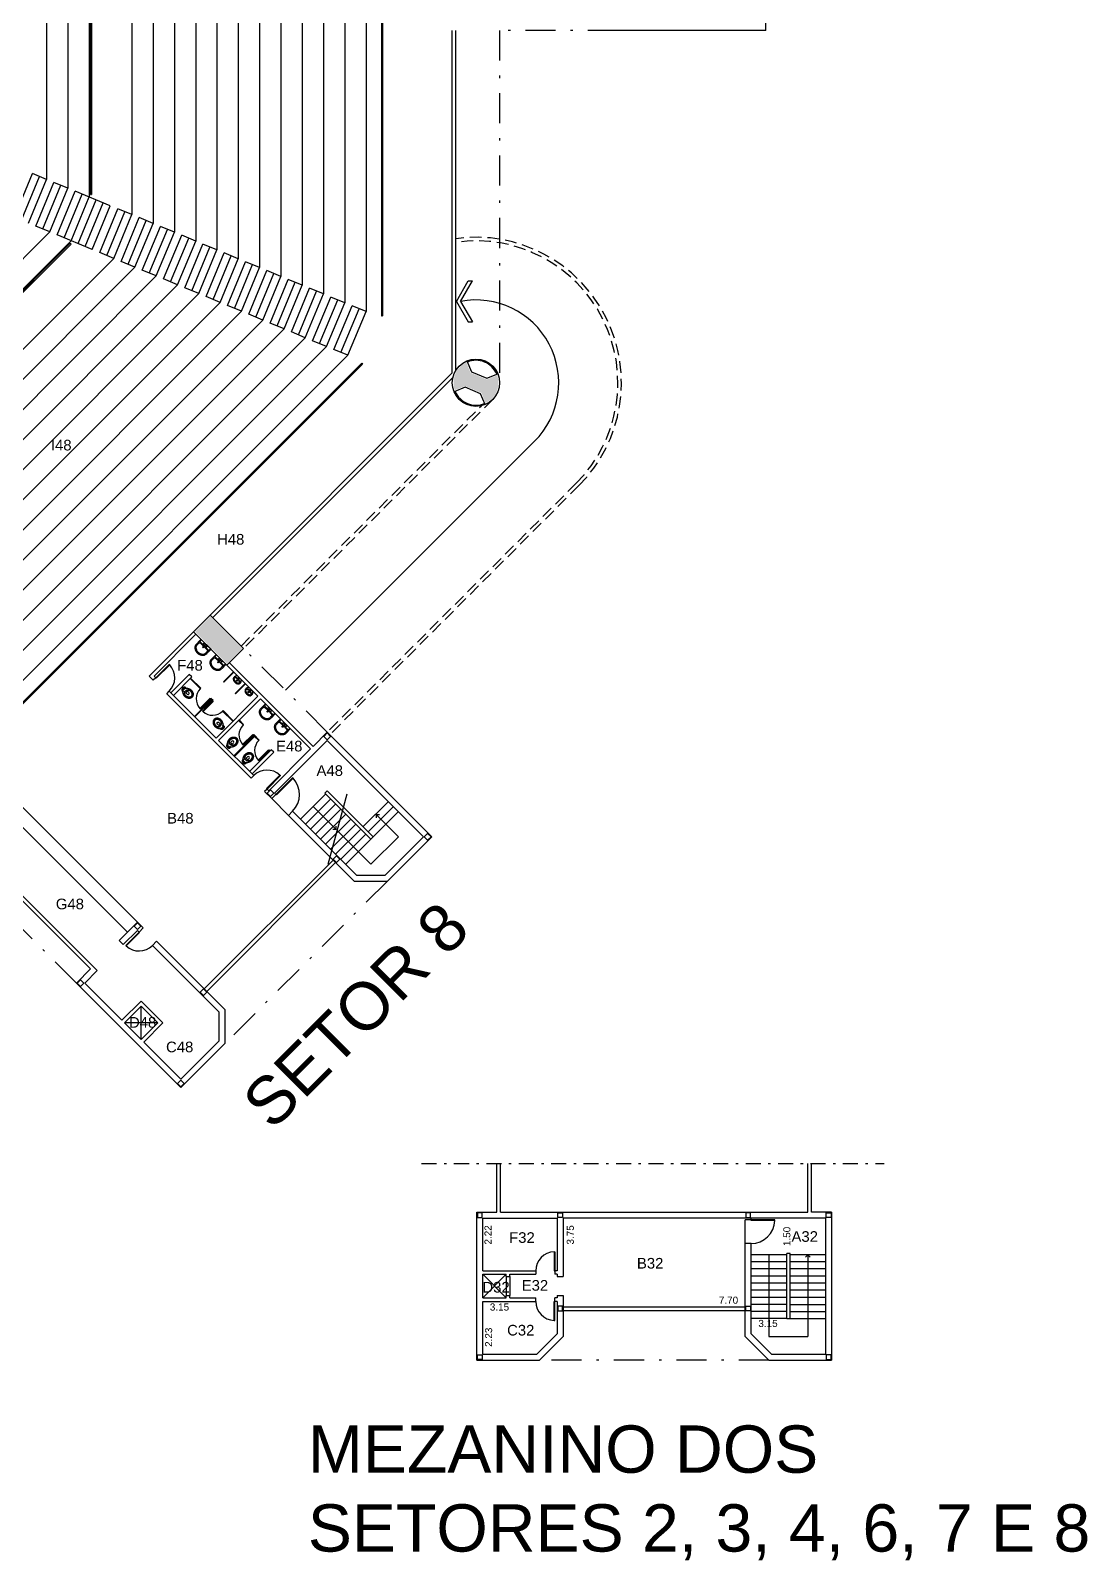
# Model space of a CAD drawing. Extents: x 1306 to 1544, y -75 to 211.
# Drawn here: x 1467.2 to 1511.8, y 62.4 to 127.1 of the extents above; entities that cross this region are included whole.
import ezdxf

# ---------------------------------------------------------------- set-up
doc = ezdxf.new("R2010")
doc.units = 0
doc.header["$LTSCALE"] = 2
doc.header["$PDMODE"] = 3
doc.linetypes.add('DASHDOT2', pattern=[12.7, 6.35, -3.175, 0, -3.175])
doc.linetypes.add('HIDDEN', pattern=[0.375, 0.25, -0.125])
doc.layers.get('0').update_dxf_attribs({"linetype": 'CONTINUOUS'})
doc.layers.get('DEFPOINTS').update_dxf_attribs({"linetype": 'CONTINUOUS'})
for name, color, linetype in [('01', 1, 'CONTINUOUS'), ('06', 6, 'CONTINUOUS'), ('ARQUIBANCADA-ARY', 2, 'CONTINUOUS'), ('DIVISÓRIAS-ARY', 2, 'CONTINUOUS'), ('ESQUADRIA-ARY', 2, 'CONTINUOUS'), ('HACHURAS-ARY', 9, 'CONTINUOUS'), ('INDICAÇÕES-ARY', 2, 'CONTINUOUS'), ('L_DECA', 7, 'CONTINUOUS'), ('PAREDE-ALTA-ARY', 1, 'CONTINUOUS'), ('PAREDE-BAIXA-ARY', 2, 'CONTINUOUS'), ('PEÇAS-SANIT-ARY', 7, 'CONTINUOUS'), ('PILAR-RED-ARY', 5, 'CONTINUOUS'), ('PILARES-PRINC-ARY', 5, 'CONTINUOUS'), ('PILARES-SECUND-ARY', 5, 'CONTINUOUS'), ('PROJ-COBERTURA-ARY', 7, 'DASHDOT2'), ('PROJEÇÕES-VT-ARY', 7, 'HIDDEN'), ('RAMPA-INT-ARY', 7, 'CONTINUOUS'), ('RAMPA-PROJ-ARY', 7, 'HIDDEN'), ('TEXTO-PB-COR-ARY', 12, 'CONTINUOUS'), ('TEXTO-PB-COTAS-ARY', 12, 'CONTINUOUS'), ('TEXTOG-EP-ARY', 11, 'CONTINUOUS')]:
    doc.layers.add(name, color=color, linetype=linetype)
doc.styles.add('ARIAL', font='arial.ttf', dxfattribs={"height": 0.5})
doc.styles.add('SEM_ESCALA', font='arial.ttf')
doc.dimstyles.new('DIMTIC100-ARY', dxfattribs={"dimtxt": 0.3, "dimasz": 0.12, "dimexe": 0.1, "dimexo": 0.15, "dimgap": 0.1, "dimtad": 1, "dimjust": 1, "dimtoh": 1, "dimrnd": 0.01, "dimzin": 0, "dimdsep": 46, "dimtxsty": 'SEM_ESCALA', "dimblk1": 'NONE', "dimblk2": 'NONE', "dimsah": 1, "dimcen": -0.1, "dimdle": 0.06, "dimse1": 1, "dimse2": 1, "dimsd1": 1, "dimsd2": 1, "dimclrd": 1, "dimclre": 1, "dimclrt": 2, "dimadec": 0, "dimazin": 0, "dimtfac": 1, "dimtix": 1, "dimtmove": 2, "dimatfit": 3, "dimldrblk": 'NONE', "dimfxl": 1, "dimtolj": 1, "dimtzin": 0, "dimarcsym": 0})

# ---------------------------------------------------------------- blocks, each defined once
blk = doc.blocks.new('RAV10')
at = {"layer": 'L_DECA'}
blk.add_lwpolyline([(4.6, -12.9), (8.2, -12.9), (8.2, -12.9), (8.7, -13), (9.2, -13.2), (9.6, -13.5), (9.9, -14), (10.1, -14.3), (10.1, -14.3), (10.1, -14.3), (10.1, -14.3), (10.1, -14.3), (10.1, -14.3), (12.2, -18), (12.2, -18), (12.5, -18.6), (12.8, -19.1), (13.1, -19.6), (13.3, -20.1), (13.3, -20.1), (13.6, -20.6), (13.9, -21.1), (14.2, -21.5), (14.5, -22.1), (14.7, -22.6), (15, -23.1), (15.3, -23.6), (15.5, -24.1), (15.5, -24.1), (15.9, -24.8), (16.3, -25.6), (16.6, -26.3), (16.9, -27), (17.2, -27.8), (17.5, -28.6), (17.8, -29.4), (18, -30.2), (18, -30.2), (18.3, -31.4), (18.6, -32.6), (18.8, -33.9), (19, -35.2), (19.1, -36.4), (19.1, -37.7), (19.1, -39), (19, -40.3), (19, -40.3), (18.8, -41.6), (18.6, -42.9), (18.2, -44.2), (17.9, -45.5), (17.4, -46.8), (16.9, -48), (16.4, -49.3), (15.8, -50.4), (15.8, -50.4), (15.2, -51.4), (14.6, -52.3), (13.9, -53.1), (13.3, -53.9), (12.5, -54.8), (11.7, -55.5), (10.9, -56.3), (10.1, -57), (10.1, -57), (9, -57.8), (7.9, -58.5), (6.6, -59.1), (5.4, -59.6), (4.1, -60), (2.8, -60.3), (1.4, -60.4), (0, -60.5), (0, -60.5), (-1.4, -60.4), (-2.7, -60.3), (-4, -60), (-5.3, -59.6), (-6.6, -59.1), (-7.8, -58.5), (-9, -57.8), (-10.1, -57), (-10.1, -57), (-10.9, -56.3), (-11.7, -55.5), (-12.5, -54.8), (-13.2, -53.9), (-13.9, -53.1), (-14.5, -52.3), (-15.1, -51.4), (-15.7, -50.4), (-15.7, -50.4), (-16.3, -49.3), (-16.9, -48), (-17.4, -46.8), (-17.8, -45.5), (-18.2, -44.2), (-18.5, -42.9), (-18.7, -41.6), (-19, -40.3), (-19, -40.3), (-19, -39), (-19, -37.7), (-19, -36.4), (-18.9, -35.2), (-18.7, -33.9), (-18.5, -32.6), (-18.2, -31.4), (-17.9, -30.2), (-17.9, -30.2), (-17.7, -29.4), (-17.4, -28.6), (-17.1, -27.8), (-16.9, -27), (-16.6, -26.3), (-16.2, -25.6), (-15.8, -24.8), (-15.5, -24.1), (-15.5, -24.1), (-15.2, -23.6), (-15, -23.1), (-14.7, -22.6), (-14.4, -22.1), (-14.2, -21.5), (-13.9, -21.1), (-13.6, -20.6), (-13.3, -20.1), (-13.3, -20.1), (-13.1, -19.6), (-12.8, -19.1), (-12.4, -18.6), (-12.1, -18), (-10.1, -14.3), (-10.1, -14.3), (-10.1, -14.3), (-10.1, -14.3), (-10.1, -14.3), (-10.1, -14.3), (-9.8, -14), (-9.8, -14), (-9.6, -13.5), (-9.1, -13.2), (-8.6, -13), (-8.1, -12.9), (-4.5, -12.9)], dxfattribs=at)
at = {"layer": 'L_DECA', "color": 1}
for points in [[(12.2, -18), (13.3, -20.1), (13.3, -20.1), (13.6, -20.6), (13.8, -21.1), (14.1, -21.5), (14.3, -22.1), (14.5, -22.6), (14.7, -23.1), (15, -23.6), (15.2, -24.1), (15.2, -24.1), (15.5, -24.8), (15.9, -25.6), (16.2, -26.3), (16.6, -27.1), (16.9, -27.8), (17.1, -28.5), (17.4, -29.4), (17.6, -30.2), (17.6, -30.2), (17.9, -31.4), (18.1, -32.6), (18.3, -33.9), (18.5, -35.2), (18.5, -36.4), (18.5, -37.7), (18.5, -39), (18.4, -40.3), (18.4, -40.3), (18.2, -41.6), (17.9, -42.9), (17.6, -44.2), (17.2, -45.5), (16.7, -46.8), (16.2, -48), (15.6, -49.3), (15, -50.4), (15, -50.4), (14.4, -51.2), (13.9, -52), (13.3, -52.8), (12.8, -53.5), (12.2, -54.2), (11.5, -54.9), (10.9, -55.5), (10.1, -56.2), (10.1, -56.2), (9, -57.1), (7.9, -57.8), (6.6, -58.4), (5.4, -58.9), (4.1, -59.3), (2.8, -59.6), (1.4, -59.8), (0, -59.8), (0, -59.8), (-1.4, -59.8), (-2.7, -59.6), (-4.1, -59.3), (-5.3, -58.9), (-6.6, -58.4), (-7.8, -57.8), (-9, -57.1), (-10.1, -56.2), (-10.1, -56.2), (-10.8, -55.5), (-11.5, -54.9), (-12.1, -54.2), (-12.7, -53.5), (-13.3, -52.8), (-13.9, -52), (-14.4, -51.2), (-14.9, -50.4), (-14.9, -50.4), (-15.5, -49.3), (-16.1, -48), (-16.6, -46.8), (-17.1, -45.5), (-17.5, -44.2), (-17.9, -42.9), (-18.1, -41.6), (-18.3, -40.3), (-18.3, -40.3), (-18.4, -39.1), (-18.5, -37.7), (-18.5, -36.4), (-18.4, -35.2), (-18.2, -33.9), (-18, -32.6), (-17.8, -31.4), (-17.5, -30.2), (-17.5, -30.2), (-17.3, -29.4), (-17, -28.6), (-16.8, -27.8), (-16.5, -27.1), (-16.2, -26.3), (-15.8, -25.6), (-15.5, -24.8), (-15.2, -24.1), (-15.2, -24.1), (-15, -23.6), (-14.7, -23.1), (-14.5, -22.6), (-14.2, -22.1), (-14, -21.5), (-13.7, -21.1), (-13.5, -20.6), (-13.2, -20.1), (-12.1, -18)], [(-12.9, -30.2), (-12.9, -30.2), (-12.4, -29.3), (-11.9, -28.4), (-11.2, -27.7), (-10.6, -26.9), (-9.9, -26.2), (-9.2, -25.6), (-8.4, -25), (-7.5, -24.4), (-6.7, -23.9), (-5.8, -23.5), (-4.9, -23.1), (-3.9, -22.8), (-3, -22.6), (-2, -22.4), (-1, -22.3), (0, -22.2), (0, -22.2), (1, -22.3), (2, -22.4), (3, -22.6), (4, -22.8), (5, -23.1), (5.8, -23.5), (6.8, -23.9), (7.6, -24.4), (8.5, -25), (9.3, -25.6), (10, -26.2), (10.6, -26.9), (11.3, -27.7), (12, -28.4), (12.5, -29.3), (13, -30.2), (13, -30.2), (13.6, -31.3), (14, -32.6), (14.3, -33.8), (14.6, -35.1), (14.7, -36.4), (14.7, -37.7), (14.7, -39), (14.4, -40.3), (14.4, -40.3), (14.2, -41.6), (13.8, -42.9), (13.4, -44.2), (12.9, -45.5), (12.4, -46.8), (11.7, -48), (11.1, -49.3), (10.4, -50.4), (10.4, -50.4), (9.4, -51.7), (8.4, -52.8), (7.2, -53.8), (5.9, -54.6), (4.5, -55.2), (3.1, -55.8), (1.5, -56.1), (0, -56.2), (0, -56.2), (-1.5, -56.1), (-3.1, -55.8), (-4.4, -55.2), (-5.8, -54.6), (-7.1, -53.8), (-8.3, -52.8), (-9.3, -51.7), (-10.3, -50.4), (-10.3, -50.4), (-11, -49.3), (-11.7, -48), (-12.3, -46.8), (-12.8, -45.5), (-13.3, -44.2), (-13.7, -42.9), (-14.1, -41.6), (-14.4, -40.3), (-14.4, -40.3), (-14.6, -39), (-14.7, -37.7), (-14.6, -36.4), (-14.5, -35.1), (-14.2, -33.8), (-13.9, -32.6), (-13.5, -31.3), (-12.9, -30.2)], [(-12, -30.2), (-12, -30.2), (-11.5, -29.4), (-11, -28.6), (-10.4, -27.9), (-9.8, -27.2), (-9.1, -26.7), (-8.5, -26.1), (-7.7, -25.5), (-6.9, -25), (-6.1, -24.6), (-5.3, -24.2), (-4.5, -23.9), (-3.6, -23.6), (-2.8, -23.4), (-1.8, -23.2), (-0.9, -23.2), (0, -23.1), (0, -23.1), (0.9, -23.2), (1.9, -23.2), (2.8, -23.4), (3.6, -23.6), (4.5, -23.9), (5.4, -24.2), (6.2, -24.6), (7, -25), (7.7, -25.5), (8.5, -26.1), (9.2, -26.7), (9.8, -27.2), (10.4, -27.9), (11, -28.6), (11.5, -29.4), (12, -30.2), (12, -30.2), (12.7, -31.3), (13.2, -32.6), (13.6, -33.8), (13.9, -35), (14.1, -36.4), (14.1, -37.7), (14.1, -39), (13.9, -40.3), (13.9, -40.3), (13.6, -41.7), (13.2, -43), (12.8, -44.3), (12.3, -45.5), (11.7, -46.9), (11.1, -48.1), (10.4, -49.3), (9.6, -50.4), (9.6, -50.4), (8.8, -51.6), (7.8, -52.6), (6.7, -53.5), (5.5, -54.2), (4.2, -54.8), (2.8, -55.3), (1.5, -55.5), (0, -55.7), (0, -55.7), (-1.5, -55.5), (-2.8, -55.3), (-4.2, -54.8), (-5.4, -54.2), (-6.6, -53.5), (-7.7, -52.6), (-8.7, -51.6), (-9.6, -50.4), (-9.6, -50.4), (-10.3, -49.3), (-11, -48.1), (-11.7, -46.9), (-12.2, -45.5), (-12.7, -44.3), (-13.1, -43), (-13.5, -41.7), (-13.8, -40.3), (-13.8, -40.3), (-14, -39), (-14.1, -37.7), (-14, -36.4), (-13.9, -35), (-13.6, -33.8), (-13.2, -32.6), (-12.7, -31.3), (-12, -30.2)], [(-7.7, -9.4), (-8.1, -10.1), (-8.5, -10.8), (-8.6, -11.4), (-8.8, -12.2), (-8.8, -13.1)], [(-5.1, -12.9), (-5.1, -9.7), (-5.1, -7.8), (-5.1, -7.8), (-5.2, -7.6), (-5.3, -7.5), (-5.5, -7.4), (-5.9, -7.6), (-5.9, -7.6), (-6.4, -8), (-7.1, -8.6), (-7.7, -9.4)], [(5.1, -9.3), (5, -8.9), (4.6, -8.3), (3.9, -7.8), (3.1, -7.7), (0, -7.7), (-3.1, -7.7), (-3.1, -7.7), (-3.9, -7.8), (-4.5, -8.3), (-5, -8.9), (-5.1, -9.7)], [(4.6, -12.9), (4.6, -12.9), (4.2, -12.9), (3.9, -12.6), (3.6, -12.4), (3.6, -12), (3.6, -10.7), (3.6, -10.7), (3.6, -10.5), (3.6, -10.4), (3.7, -10.2), (3.9, -10.1), (3.9, -10.1), (3.9, -9.9), (3.9, -9.7), (3.8, -9.5), (3.6, -9.4), (0, -9.4), (-3.5, -9.4), (-3.5, -9.4), (-3.7, -9.5), (-3.9, -9.7), (-3.9, -9.9), (-3.8, -10.1), (-3.8, -10.1), (-3.6, -10.2), (-3.6, -10.4), (-3.5, -10.5), (-3.5, -10.7), (-3.5, -12), (-3.5, -12), (-3.6, -12.4), (-3.8, -12.6), (-4.1, -12.9), (-4.5, -12.9)], [(-4.5, -37), (-4.5, -29), (0, -29)], [(3.7, -10.3), (0, -10.3), (-3.6, -10.3)], [(4.6, -37), (4.6, -29), (0, -29)], [(5.1, -12.9), (5.1, -9.7), (5.1, -7.8), (5.1, -7.8), (5.2, -7.6), (5.3, -7.5), (5.5, -7.4), (5.9, -7.6), (5.9, -7.6), (6.4, -8), (7.1, -8.6), (7.7, -9.4)], [(7.7, -9.4), (8.1, -10.1), (8.5, -10.8), (8.6, -11.4), (8.8, -12.2), (8.8, -13.1)]]:
    blk.add_lwpolyline(points, dxfattribs=at)
at = {"layer": 'L_DECA', "color": 7}
for points in [[(10.1, -14.3), (10.1, -14.3), (10.1, -14.3), (10.1, -14.3), (10.1, -14.3), (10.1, -14.3), (9.6, -11.3), (9.6, -11.3), (9.3, -10.2), (8.9, -9.3), (8.3, -8.5), (7.7, -7.7), (6.9, -7), (6.1, -6.5), (5.1, -6.2), (4.1, -5.9), (4.1, -5.9), (3.6, -5.8), (3.1, -5.7), (2.6, -5.6), (2, -5.6), (1.5, -5.6), (1, -5.5), (0.5, -5.5), (0, -5.5), (0, -5.5), (-0.5, -5.5), (-1, -5.5), (-1.5, -5.6), (-2, -5.6), (-2.5, -5.6), (-3, -5.7), (-3.5, -5.8), (-4, -5.9), (-4, -5.9), (-5, -6.2), (-6, -6.5), (-6.9, -7), (-7.6, -7.7), (-8.2, -8.5), (-8.8, -9.3), (-9.3, -10.2), (-9.6, -11.3), (-10, -14.3), (-10, -14.3), (-10, -14.3), (-10, -14.3), (-10, -14.3), (-10.1, -14.3)], [(-4.5, -12.9), (0, -12.9)], [(4.6, -12.9), (0, -12.9)]]:
    blk.add_lwpolyline(points, dxfattribs=at)
at = {"layer": 'L_DECA', "color": 1}
for centre in [(-7.6, -17), (7.6, -17)]:
    blk.add_circle(centre, 0.672, dxfattribs=at)
blk.add_arc((0, -37), 4.56, 180, 0, dxfattribs=at)
blk = doc.blocks.new('DUO04')
at = {"layer": 'L_DECA'}
blk.add_line((-27.8, 0), (27.8, 0), dxfattribs=at)
at = {"layer": 'L_DECA', "color": 1}
for p, q in [((-26.5, -9.9), (-26.5, 0)), ((26.5, -9.9), (26.5, 0)), ((-26.5, -9.9), (0, -9.9)), ((26.5, -9.9), (0, -9.9))]:
    blk.add_line(p, q, dxfattribs=at)
at = {"layer": 'L_DECA', "color": 7}
for points in [[(-27.8, 0), (-27.8, 0), (-28.5, -0.1), (-29.1, -0.3), (-29.4, -0.8), (-29.5, -1.4), (-29.5, -23.9)], [(27.8, 0), (27.8, 0), (28.5, -0.1), (29.1, -0.3), (29.4, -0.8), (29.5, -1.4), (29.5, -23.9)], [(-29.5, -23.9), (-29.5, -29.7), (-29.5, -29.7), (-29.4, -32.1), (-28.9, -34.4), (-28.2, -36.5), (-27.2, -38.6), (-26.1, -40.5), (-24.7, -42.2), (-23.1, -43.8), (-21.3, -45.2), (-21.3, -45.2), (-20.2, -45.9), (-19.1, -46.6), (-18, -47.2), (-16.9, -47.9), (-15.7, -48.4), (-14.5, -49), (-13.3, -49.4), (-12.1, -49.9), (-10.8, -50.3), (-9.5, -50.5), (-8.2, -50.9), (-6.7, -51.1), (-4.8, -51.4), (-2.9, -51.5), (-1.4, -51.5), (0, -51.5)], [(29.5, -23.9), (29.5, -29.7), (29.5, -29.7), (29.4, -32.1), (28.9, -34.4), (28.2, -36.5), (27.2, -38.6), (26.1, -40.5), (24.7, -42.2), (23.1, -43.8), (21.3, -45.2), (21.3, -45.2), (20.2, -45.9), (19.1, -46.6), (18, -47.2), (16.9, -47.9), (15.7, -48.4), (14.5, -49), (13.3, -49.4), (12.1, -49.9), (10.8, -50.3), (9.5, -50.5), (8.2, -50.9), (6.7, -51.1), (4.8, -51.4), (2.9, -51.5), (1.4, -51.5), (0, -51.5)]]:
    blk.add_lwpolyline(points, dxfattribs=at)
at = {"layer": 'L_DECA', "color": 1}
for points in [[(-26.5, -9.9), (-26.9, -10), (-27.5, -10.1), (-28, -10.6), (-28.4, -11.2), (-28.7, -11.9), (-29, -12.7), (-29.2, -13.7), (-29.4, -15), (-29.5, -16.8)], [(0, -12.4), (0, -12.4), (-0.8, -12.4), (-1.4, -12.4), (-1.1, -12.4), (-1.8, -12.4), (-2.5, -12.4), (-3.3, -12.4), (-3.9, -12.4), (-4.7, -12.4), (-7.9, -12.4), (-8.6, -12.4), (-9.3, -12.4), (-10, -12.4), (-10.7, -12.4), (-11.4, -12.4), (-12, -12.4), (-12.7, -12.4), (-12.7, -12.4), (-13.7, -12.4), (-14.7, -12.5), (-15.8, -12.6), (-16.8, -12.8), (-17.8, -13), (-18.8, -13.2), (-19.8, -13.5), (-20.8, -13.7), (-20.8, -13.7), (-21.7, -14.1), (-22.6, -14.7), (-23.3, -15.4), (-23.9, -16.1), (-24.5, -17), (-24.8, -18), (-25.1, -19), (-25.2, -20), (-25.2, -20), (-25.2, -21.8), (-25.2, -23.1), (-25.2, -23.9)], [(-25.2, -23.9), (-25.2, -27.3), (-25.2, -29.6), (-25.2, -29.6), (-25, -31.4), (-24.8, -33.1), (-24.2, -34.8), (-23.5, -36.3), (-22.6, -37.8), (-21.6, -39.1), (-20.4, -40.4), (-19.1, -41.4), (-19.1, -41.4), (-18.1, -42.1), (-17.1, -42.7), (-16.2, -43.3), (-15.2, -43.9), (-14.1, -44.4), (-13, -44.8), (-11.9, -45.3), (-10.8, -45.7), (-9.7, -46.1), (-8.6, -46.4), (-6.7, -46.8), (-5.2, -47), (-3.3, -47.2), (-2.1, -47.2), (-1, -47.2), (0, -47.2)], [(0, -12.4), (0, -12.4), (0.8, -12.4), (1.4, -12.4), (1.1, -12.4), (1.8, -12.4), (2.5, -12.4), (3.3, -12.4), (3.9, -12.4), (4.7, -12.4), (7.9, -12.4), (8.6, -12.4), (9.3, -12.4), (10, -12.4), (10.7, -12.4), (11.4, -12.4), (12, -12.4), (12.7, -12.4), (12.7, -12.4), (13.7, -12.4), (14.7, -12.5), (15.8, -12.6), (16.8, -12.8), (17.8, -13), (18.8, -13.2), (19.8, -13.5), (20.8, -13.7), (20.8, -13.7), (21.7, -14.1), (22.6, -14.7), (23.3, -15.4), (23.9, -16.1), (24.5, -17), (24.8, -18), (25.1, -19), (25.2, -20), (25.2, -20), (25.2, -21.8), (25.2, -23.1), (25.2, -23.9)], [(25.2, -23.9), (25.2, -27.3), (25.2, -29.6), (25.2, -29.6), (25, -31.4), (24.8, -33.1), (24.2, -34.8), (23.5, -36.3), (22.6, -37.8), (21.6, -39.1), (20.4, -40.4), (19.1, -41.4), (19.1, -41.4), (18.1, -42.1), (17.1, -42.7), (16.2, -43.3), (15.2, -43.9), (14.1, -44.4), (13, -44.8), (11.9, -45.3), (10.8, -45.7), (9.7, -46.1), (8.6, -46.4), (6.7, -46.8), (5.2, -47), (3.3, -47.2), (2.1, -47.2), (1, -47.2), (0, -47.2)], [(26.5, -9.9), (26.9, -10), (27.5, -10.1), (28, -10.6), (28.4, -11.2), (28.7, -11.9), (29, -12.7), (29.2, -13.7), (29.4, -15), (29.5, -16.8)]]:
    blk.add_lwpolyline(points, dxfattribs=at)
for centre, radius in [((-8.5, -4.9), 1.75), ((0, -17), 2.25), ((0, -4.9), 1.75), ((0, -17), 0.981), ((8.5, -4.9), 1.75)]:
    blk.add_circle(centre, radius, dxfattribs=at)
blk = doc.blocks.new('MIC01')
at = {"layer": 'L_DECA'}
blk.add_line((-10, 0), (10, 0), dxfattribs=at)
at = {"layer": 'L_DECA', "color": 1}
for p, q in [((-5.3, 0), (-4.5, -2.2)), ((5.3, 0), (4.5, -2.2)), ((-4.5, -2.2), (0, -2.2)), ((4.5, -2.2), (0, -2.2))]:
    blk.add_line(p, q, dxfattribs=at)
for points in [[(0, -7.1, 0.058109), (-7, -8, 0.07175), (-12.3, -10.1, 0.106494), (-16.3, -13.6, 0.158235), (-17.4, -17.1, 0.158235)], [(0, -23.1, -0.04416), (-5.4, -22.6, -0.058504), (-9.4, -21.4, -0.100522), (-12.6, -19.1, -0.041446), (-13.7, -17.2, -0.101301), (-14.1, -15.3, -0.003595), (-14.1, -15.1)], [(17.4, -17.1, 0.158235), (16.3, -13.6, 0.106494), (12.3, -10.1, 0.07175), (7, -8, 0.058109), (0, -7.1, 0.058109)], [(0, -23.1, 0.04416), (5.4, -22.6, 0.058504), (9.4, -21.4, 0.100522), (12.6, -19.1, 0.041446), (13.7, -17.2, 0.101301), (14.1, -15.3, 0.003595), (14.1, -15.1)]]:
    blk.add_lwpolyline(points, format="xyb", dxfattribs=at)
at = {"layer": 'L_DECA'}
blk.add_lwpolyline([(-17.4, -17.1, 0.158235), (-16.3, -20.6, 0.106494), (-12.3, -24.1, 0.07175), (-7, -26.2, 0.058109), (0, -27, 0.058109), (7, -26.2, 0.07175), (12.3, -24.1, 0.106494), (16.3, -20.6, 0.158235), (17.4, -17.1, 0.158235)], format="xyb", dxfattribs=at)
at = {"layer": 'L_DECA', "color": 1}
blk.add_lwpolyline([(0, -9, 0.056411), (-5.8, -9.7, 0.070161), (-10.3, -11.4, 0.106104), (-13.6, -14.3, 0.161988), (-14.5, -17.1, 0.161988), (-13.6, -19.9, 0.106104), (-10.3, -22.8, 0.070161), (-5.8, -24.5, 0.056411), (0, -25.1, 0.056411), (5.8, -24.5, 0.070161), (10.3, -22.8, 0.106104), (13.6, -19.9, 0.161988), (14.5, -17.1, 0.161988), (13.6, -14.3, 0.106104), (10.3, -11.4, 0.070161), (5.8, -9.7, 0.056411)], format="xyb", close=True, dxfattribs=at)
for centre, radius in [((-2, -14.6), 0.51), ((-2, -16.7), 0.51), ((0, -4.7), 1.76), ((0, -4.7), 0.844), ((0, -13.6), 0.51), ((0, -15.7), 0.51), ((0, -17.8), 0.51), ((2, -14.6), 0.51), ((2, -16.7), 0.51)]:
    blk.add_circle(centre, radius, dxfattribs=at)
at = {"layer": 'L_DECA'}
for centre, start, end in [((-2.6, -13.5), 118.79794, 195.90693), ((2.6, -13.5), 344.09307, 61.20206)]:
    blk.add_arc(centre, 15.4, start, end, dxfattribs=at)
blk = doc.blocks.new('*D29')
at = {"layer": 'DEFPOINTS', "color": 0, "linetype": 'ByBlock', "ltscale": 0.5}
for p in [(1481.277, 75.13), (1481.277, 72.905), (1481.754, 72.905)]:
    blk.add_point(p, dxfattribs=at)
at = {"color": 2, "linetype": 'ByBlock', "ltscale": 0.5, "insert": (1481.504, 74.42), "char_height": 0.3, "attachment_point": 5, "rotation": 90, "style": 'SEM_ESCALA'}
blk.add_mtext('\\A1;2.22', dxfattribs=at)
blk = doc.blocks.new('_NONE')
at = {"color": 0, "linetype": 'ByBlock', "ltscale": 0.5}
blk.add_circle((0, 0), 0.25, dxfattribs=at)
blk = doc.blocks.new('*D30')
at = {"layer": 'DEFPOINTS', "color": 0, "linetype": 'ByBlock', "ltscale": 0.5}
for p in [(1486.277, 73.354), (1486.277, 71.129), (1486.783, 71.129)]:
    blk.add_point(p, dxfattribs=at)
at = {"color": 2, "linetype": 'ByBlock', "ltscale": 0.5, "insert": (1486.53, 71.841), "char_height": 0.3, "attachment_point": 5, "rotation": 90, "style": 'SEM_ESCALA'}
blk.add_mtext('\\A1;2.23', dxfattribs=at)
blk = doc.blocks.new('*D31')
at = {"layer": 'DEFPOINTS', "color": 0, "linetype": 'ByBlock', "ltscale": 0.5}
for p in [(1481.277, 69.38), (1484.427, 69.38), (1484.427, 69.38)]:
    blk.add_point(p, dxfattribs=at)
at = {"color": 2, "linetype": 'ByBlock', "ltscale": 0.5, "insert": (1481.988, 69.634), "char_height": 0.3, "attachment_point": 5, "style": 'SEM_ESCALA'}
blk.add_mtext('\\A1;3.15', dxfattribs=at)
blk = doc.blocks.new('*D32')
at = {"layer": 'DEFPOINTS', "color": 0, "linetype": 'ByBlock', "ltscale": 0.5}
for p in [(1484.677, 71.405), (1484.677, 71.38), (1492.377, 71.38)]:
    blk.add_point(p, dxfattribs=at)
at = {"color": 2, "linetype": 'ByBlock', "ltscale": 0.5, "insert": (1491.669, 71.659), "char_height": 0.3, "attachment_point": 5, "style": 'SEM_ESCALA'}
blk.add_mtext('\\A1;7.70', dxfattribs=at)
blk = doc.blocks.new('*D33')
at = {"layer": 'DEFPOINTS', "color": 0, "linetype": 'ByBlock', "ltscale": 0.5}
for p in [(1492.627, 69.38), (1495.777, 69.38), (1495.777, 69.38)]:
    blk.add_point(p, dxfattribs=at)
at = {"color": 2, "linetype": 'ByBlock', "ltscale": 0.5, "insert": (1493.338, 69.634), "char_height": 0.3, "attachment_point": 5, "style": 'SEM_ESCALA'}
blk.add_mtext('\\A1;3.15', dxfattribs=at)
blk = doc.blocks.new('*D34')
at = {"layer": 'DEFPOINTS', "color": 0, "linetype": 'ByBlock', "ltscale": 0.5}
for p in [(1494.277, 75.13), (1494.39, 75.13), (1494.277, 73.63)]:
    blk.add_point(p, dxfattribs=at)
at = {"color": 2, "linetype": 'ByBlock', "ltscale": 0.5, "insert": (1494.137, 74.355), "char_height": 0.3, "attachment_point": 5, "rotation": 90, "style": 'SEM_ESCALA'}
blk.add_mtext('\\A1;1.50', dxfattribs=at)
blk = doc.blocks.new('*D35')
at = {"layer": 'DEFPOINTS', "color": 0, "linetype": 'ByBlock', "ltscale": 0.5}
for p in [(1489.677, 76.879), (1490.236, 76.879), (1489.677, 73.129)]:
    blk.add_point(p, dxfattribs=at)
at = {"color": 2, "linetype": 'ByBlock', "ltscale": 0.5, "insert": (1489.983, 76.169), "char_height": 0.3, "attachment_point": 5, "rotation": 90, "style": 'SEM_ESCALA'}
blk.add_mtext('\\A1;3.75', dxfattribs=at)

msp = doc.modelspace()

# ---------------------------------------------------------------- hatches: boundary and pattern name
at = {"layer": 'HACHURAS-ARY', "ltscale": 0.5}
for points in [[(1486.944, 112.19, 0.085216), (1486.889, 112.507), (1486.456, 112.327), (1485.764, 112.614), (1485.584, 113.048, 0.289028), (1485.044, 112.19, 0.085216), (1485.098, 111.873), (1485.532, 112.053), (1486.223, 111.767), (1486.403, 111.333, 0.289028)], [(1474.76, 102.3), (1474.123, 101.664), (1475.467, 100.32), (1476.103, 100.956)]]:
    msp.add_hatch(color=256, dxfattribs=at).paths.add_polyline_path(points)

# ---------------------------------------------------------------- linework, layer by layer
at = {"layer": '01', "ltscale": 0.5}
for p, q in [((1471.03, 85.241), (1471.843, 86.054)), ((1471.136, 85.135), (1471.843, 85.842)), ((1471.843, 84.428), (1472.55, 85.135)), ((1471.949, 84.322), (1472.762, 85.135))]:
    msp.add_line(p, q, dxfattribs=at)
at = {"layer": '06', "ltscale": 0.5}
for p, q in [((1481.77, 93.946), (1481.77, 93.806)), ((1481.77, 93.946), (1481.91, 93.946)), ((1480.079, 93.303), (1479.939, 93.303)), ((1480.079, 93.303), (1480.079, 93.443)), ((1500.027, 75.329), (1499.928, 75.23)), ((1500.027, 75.329), (1500.126, 75.23))]:
    msp.add_line(p, q, dxfattribs=at)
at = {"layer": 'ARQUIBANCADA-ARY'}
for p, q in [((1481.347, 153.957), (1481.347, 115.197)), ((1480.447, 153.584), (1480.447, 115.57)), ((1478.647, 152.839), (1478.647, 116.316)), ((1479.547, 153.211), (1479.547, 115.943)), ((1476.847, 152.093), (1476.847, 117.061)), ((1477.747, 152.466), (1477.747, 116.689)), ((1469.647, 149.111), (1469.647, 120.044)), ((1467.847, 131.927), (1467.847, 120.789)), ((1468.747, 131.927), (1468.747, 120.417)), ((1471.447, 131.927), (1471.447, 119.298)), ((1472.347, 131.927), (1472.347, 118.925)), ((1473.247, 131.927), (1473.247, 118.553)), ((1474.147, 131.927), (1474.147, 118.18)), ((1475.047, 131.927), (1475.047, 117.807)), ((1475.947, 131.927), (1475.947, 117.434)), ((1466.49, 119.186), (1467.255, 121.034)), ((1467.847, 120.789), (1467.255, 121.034)), ((1466.786, 119.064), (1467.551, 120.912)), ((1467.081, 118.942), (1467.847, 120.789)), ((1467.39, 118.814), (1468.155, 120.661)), ((1467.686, 118.691), (1468.451, 120.539)), ((1467.981, 118.569), (1468.747, 120.417)), ((1468.747, 120.417), (1468.155, 120.661)), ((1468.747, 120.417), (1468.155, 120.661)), ((1468.29, 118.441), (1469.055, 120.289)), ((1470.534, 119.676), (1469.055, 120.289)), ((1468.586, 118.318), (1469.351, 120.166)), ((1468.881, 118.196), (1469.647, 120.044)), ((1469.177, 118.074), (1469.942, 119.921)), ((1469.473, 117.951), (1470.238, 119.799)), ((1469.768, 117.829), (1470.534, 119.676)), ((1470.09, 117.695), (1470.855, 119.543)), ((1470.386, 117.573), (1471.151, 119.421)), ((1470.681, 117.45), (1471.447, 119.298)), ((1471.447, 119.298), (1470.855, 119.543)), ((1470.99, 117.323), (1471.755, 119.17)), ((1471.286, 117.2), (1472.051, 119.048)), ((1472.347, 118.925), (1471.755, 119.17)), ((1467.981, 118.569), (1459.842, 110.43)), ((1467.981, 118.569), (1467.39, 118.814)), ((1469.768, 117.829), (1468.29, 118.441)), ((1471.581, 117.078), (1472.347, 118.925)), ((1471.89, 116.95), (1472.655, 118.797)), ((1472.186, 116.827), (1472.951, 118.675)), ((1472.481, 116.705), (1473.247, 118.553)), ((1473.247, 118.553), (1472.655, 118.797)), ((1472.79, 116.577), (1473.555, 118.425)), ((1474.147, 118.18), (1473.555, 118.425)), ((1468.881, 118.196), (1448.328, 97.643)), ((1473.086, 116.454), (1473.851, 118.302)), ((1473.381, 116.332), (1474.147, 118.18)), ((1473.69, 116.204), (1474.455, 118.052)), ((1473.986, 116.082), (1474.751, 117.929)), ((1474.281, 115.959), (1475.047, 117.807)), ((1475.047, 117.807), (1474.455, 118.052)), ((1470.681, 117.45), (1461.751, 108.52)), ((1471.581, 117.078), (1462.388, 107.884)), ((1470.681, 117.45), (1470.09, 117.695)), ((1471.581, 117.078), (1470.99, 117.323)), ((1474.59, 115.831), (1475.355, 117.679)), ((1474.886, 115.709), (1475.651, 117.557)), ((1475.181, 115.586), (1475.947, 117.434)), ((1475.947, 117.434), (1475.355, 117.679)), ((1475.49, 115.459), (1476.255, 117.306)), ((1475.49, 115.459), (1476.255, 117.306)), ((1475.786, 115.336), (1476.551, 117.184)), ((1475.786, 115.336), (1476.551, 117.184)), ((1476.081, 115.214), (1476.847, 117.061)), ((1476.081, 115.214), (1476.847, 117.061)), ((1476.847, 117.061), (1476.255, 117.306)), ((1476.847, 117.061), (1476.255, 117.306)), ((1472.481, 116.705), (1463.024, 107.248)), ((1472.481, 116.705), (1471.89, 116.95)), ((1473.381, 116.332), (1472.79, 116.577)), ((1476.39, 115.086), (1477.155, 116.934)), ((1476.686, 114.963), (1477.451, 116.811)), ((1476.981, 114.841), (1477.747, 116.689)), ((1477.747, 116.689), (1477.155, 116.934)), ((1477.29, 114.713), (1478.055, 116.561)), ((1477.586, 114.591), (1478.351, 116.438)), ((1478.647, 116.316), (1478.055, 116.561)), ((1473.381, 116.332), (1463.66, 106.611)), ((1474.281, 115.959), (1464.297, 105.975)), ((1474.281, 115.959), (1473.69, 116.204)), ((1475.181, 115.586), (1474.59, 115.831)), ((1477.881, 114.468), (1478.647, 116.316)), ((1478.19, 114.34), (1478.955, 116.188)), ((1478.486, 114.218), (1479.251, 116.065)), ((1478.781, 114.095), (1479.547, 115.943)), ((1479.547, 115.943), (1478.955, 116.188)), ((1479.09, 113.967), (1479.855, 115.815)), ((1480.447, 115.57), (1479.855, 115.815)), ((1476.081, 115.214), (1451.31, 90.443)), ((1475.181, 115.586), (1464.933, 105.338)), ((1476.081, 115.214), (1475.49, 115.459)), ((1476.081, 115.214), (1475.49, 115.459)), ((1479.386, 113.845), (1480.151, 115.693)), ((1479.681, 113.722), (1480.447, 115.57)), ((1479.99, 113.595), (1480.755, 115.442)), ((1480.286, 113.472), (1481.051, 115.32)), ((1480.581, 113.35), (1481.347, 115.197)), ((1481.347, 115.197), (1480.755, 115.442)), ((1476.981, 114.841), (1451.683, 89.543)), ((1477.881, 114.468), (1452.056, 88.643)), ((1476.981, 114.841), (1476.39, 115.086)), ((1477.881, 114.468), (1477.29, 114.713)), ((1478.781, 114.095), (1452.429, 87.743)), ((1478.781, 114.095), (1478.19, 114.34)), ((1479.681, 113.722), (1479.09, 113.967)), ((1479.681, 113.722), (1452.801, 86.843)), ((1480.581, 113.35), (1453.174, 85.943)), ((1480.581, 113.35), (1479.99, 113.595))]:
    msp.add_line(p, q, dxfattribs=at)
at = {"layer": 'DIVISÓRIAS-ARY'}
for p, q in [((1473.027, 100.284), (1472.462, 99.719)), ((1473.048, 100.263), (1472.483, 99.698)), ((1473.048, 100.263), (1473.027, 100.284)), ((1472.483, 99.698), (1472.462, 99.719)), ((1474.343, 99.252), (1473.911, 99.684)), ((1474.364, 99.274), (1473.933, 99.705)), ((1475.743, 99.974), (1475.319, 99.55)), ((1475.757, 99.96), (1475.333, 99.536)), ((1474.343, 99.252), (1474.364, 99.274)), ((1475.319, 99.55), (1475.333, 99.536)), ((1476.238, 99.479), (1475.813, 99.055)), ((1475.813, 99.055), (1475.828, 99.041)), ((1476.252, 99.465), (1475.828, 99.041)), ((1474.322, 98.426), (1474.746, 98.849)), ((1474.322, 98.426), (1474.343, 98.404)), ((1474.343, 98.404), (1474.788, 98.849)), ((1474.435, 98.312), (1474.88, 98.757)), ((1474.456, 98.291), (1474.435, 98.312)), ((1474.456, 98.291), (1474.88, 98.715)), ((1474.767, 98.828), (1474.746, 98.849)), ((1474.802, 98.793), (1474.767, 98.828)), ((1474.88, 98.757), (1474.788, 98.849)), ((1474.859, 98.736), (1474.824, 98.771)), ((1474.859, 98.736), (1474.88, 98.715)), ((1475.283, 98.312), (1475.304, 98.333)), ((1475.283, 98.312), (1475.714, 97.881)), ((1475.304, 98.333), (1475.736, 97.902)), ((1476.153, 97.725), (1475.962, 97.916)), ((1476.174, 97.746), (1475.983, 97.937)), ((1476.153, 97.725), (1476.174, 97.746)), ((1476.613, 97.265), (1475.764, 96.417)), ((1476.634, 97.244), (1475.785, 96.396)), ((1476.132, 96.898), (1476.556, 97.322)), ((1476.153, 96.877), (1476.598, 97.322)), ((1476.577, 97.301), (1476.556, 97.322)), ((1476.613, 97.265), (1476.577, 97.301)), ((1476.832, 97.089), (1476.598, 97.322)), ((1476.811, 97.067), (1476.634, 97.244)), ((1476.811, 97.067), (1476.832, 97.089)), ((1476.132, 96.898), (1476.153, 96.877)), ((1476.79, 96.241), (1477.214, 96.664)), ((1476.811, 96.219), (1477.256, 96.664)), ((1477.235, 96.643), (1477.214, 96.664)), ((1477.27, 96.608), (1477.235, 96.643)), ((1477.291, 96.629), (1477.256, 96.664)), ((1476.79, 96.241), (1476.811, 96.219)), ((1477.708, 95.603), (1477.143, 95.038)), ((1477.729, 95.582), (1477.164, 95.017)), ((1478.242, 95.494), (1477.535, 94.787)), ((1478.263, 95.472), (1477.556, 94.766)), ((1477.708, 95.603), (1477.729, 95.582)), ((1478.263, 95.472), (1478.242, 95.494)), ((1477.143, 95.038), (1477.164, 95.017)), ((1477.556, 94.766), (1477.535, 94.787)), ((1471.189, 88.406), (1471.755, 88.971)), ((1471.211, 88.384), (1471.776, 88.95)), ((1471.776, 88.95), (1471.755, 88.971)), ((1471.211, 88.384), (1471.189, 88.406)), ((1498.626, 76.804), (1497.627, 76.804)), ((1497.627, 76.774), (1497.627, 76.804)), ((1498.626, 76.774), (1497.627, 76.774)), ((1498.626, 76.774), (1498.626, 76.804)), ((1489.297, 75.454), (1489.297, 74.654)), ((1489.297, 75.454), (1489.327, 75.454)), ((1489.327, 75.454), (1489.327, 74.654)), ((1489.297, 74.654), (1489.327, 74.654)), ((1489.297, 73.354), (1489.327, 73.354)), ((1489.297, 72.555), (1489.297, 73.354)), ((1489.327, 72.555), (1489.327, 73.354)), ((1489.297, 72.555), (1489.327, 72.555))]:
    msp.add_line(p, q, dxfattribs=at)
at = {"layer": 'DIVISÓRIAS-ARY', "color": 7, "ltscale": 0.5}
for p, q in [((1487.277, 74.404), (1487.277, 73.604)), ((1487.427, 74.404), (1487.427, 73.604))]:
    msp.add_line(p, q, dxfattribs=at)
for centre, radius, start, end in [((1472.462, 99.719), 0.8, 315, 42.8509), ((1474.767, 98.828), 0.6, 135, 222.13402), ((1474.859, 98.736), 0.6, 227.86598, 315), ((1476.577, 97.301), 0.6, 135, 222.13402), ((1477.235, 96.643), 0.6, 135, 222.13402), ((1477.164, 95.017), 0.8, 47.1491, 135), ((1477.535, 94.787), 1, 315, 43.28087), ((1471.755, 88.971), 0.8, 227.1491, 315), ((1497.627, 76.804), 1, 270, 358.28087), ((1489.327, 74.654), 0.8, 92.1491, 180), ((1489.327, 73.354), 0.8, 180, 267.8509)]:
    msp.add_arc(centre, radius, start, end, dxfattribs=at)
at = {"layer": 'ESQUADRIA-ARY'}
for p, q in [((1481.997, 154.13), (1481.997, 115.025)), ((1482.047, 154.13), (1482.047, 115.025)), ((1469.697, 149.011), (1469.697, 120.144)), ((1469.747, 149.011), (1469.747, 120.144)), ((1469.697, 120.144), (1469.747, 120.144)), ((1468.846, 118.09), (1448.434, 97.678)), ((1468.881, 118.055), (1448.469, 97.643)), ((1468.846, 118.09), (1468.881, 118.055)), ((1481.997, 115.025), (1482.047, 115.025)), ((1481.163, 113.012), (1453.512, 85.361)), ((1481.199, 112.977), (1453.547, 85.325)), ((1481.163, 113.012), (1481.199, 112.977)), ((1471.26, 88.971), (1466.416, 93.815)), ((1471.684, 89.395), (1466.84, 94.239))]:
    msp.add_line(p, q, dxfattribs=at)
at = {"layer": 'INDICAÇÕES-ARY', "ltscale": 0.5}
for p, q in [((1478.066, 93.903), (1477.359, 94.61)), ((1480.079, 93.303), (1479.109, 94.274)), ((1481.77, 93.946), (1482.715, 93.001)), ((1480.125, 93.257), (1481.548, 91.835)), ((1481.548, 91.835), (1482.715, 93.001)), ((1471.843, 84.428), (1471.843, 85.842)), ((1472.55, 85.135), (1471.136, 85.135)), ((1497.377, 75.804), (1497.377, 76.804)), ((1498.377, 75.329), (1498.377, 71.879)), ((1500.027, 75.329), (1500.027, 71.879)), ((1486.277, 73.504), (1487.277, 74.504)), ((1487.277, 73.504), (1486.277, 74.504)), ((1498.377, 71.879), (1500.027, 71.879))]:
    msp.add_line(p, q, dxfattribs=at)
at = {"layer": 'INDICAÇÕES-ARY'}
msp.add_line((1479.748, 91.847), (1480.544, 94.819), dxfattribs=at)
at = {"layer": 'PAREDE-ALTA-ARY'}
for p, q in [((1498.244, 127.077), (1498.244, 129.727)), ((1498.244, 127.077), (1491.994, 127.077)), ((1474.053, 101.664), (1472.179, 99.79)), ((1474.159, 101.557), (1472.391, 99.79)), ((1476.775, 98.941), (1475.467, 100.249)), ((1479.109, 96.82), (1475.573, 100.355)), ((1472.179, 99.79), (1472.356, 99.613)), ((1472.462, 99.719), (1472.356, 99.613)), ((1472.462, 99.719), (1472.391, 99.79)), ((1472.921, 99.047), (1473.027, 99.153)), ((1472.921, 99.047), (1476.492, 95.476)), ((1475.007, 97.173), (1473.027, 99.153)), ((1476.775, 98.941), (1475.007, 97.173)), ((1476.881, 98.835), (1475.113, 97.067)), ((1479.003, 96.714), (1476.881, 98.835)), ((1476.598, 95.582), (1475.113, 97.067)), ((1479.71, 97.067), (1477.482, 94.84)), ((1479.71, 97.421), (1479.109, 96.82)), ((1479.71, 97.421), (1484.129, 93.001)), ((1483.776, 93.001), (1479.71, 97.067)), ((1479.003, 96.714), (1477.235, 94.946)), ((1476.598, 95.582), (1476.492, 95.476)), ((1477.164, 95.017), (1477.058, 94.911)), ((1477.359, 94.61), (1477.058, 94.911)), ((1477.235, 94.946), (1477.164, 95.017)), ((1477.535, 94.787), (1477.359, 94.61)), ((1477.535, 94.787), (1477.482, 94.84)), ((1479.71, 94.946), (1479.604, 94.84)), ((1481.548, 92.895), (1479.604, 94.84)), ((1481.654, 93.001), (1479.71, 94.946)), ((1478.242, 94.08), (1478.066, 93.903)), ((1480.841, 91.128), (1478.066, 93.903)), ((1480.945, 91.378), (1478.242, 94.08)), ((1481.548, 92.895), (1481.654, 93.001)), ((1482.152, 91.378), (1483.776, 93.001)), ((1482.255, 91.128), (1484.129, 93.001)), ((1480.945, 91.378), (1482.152, 91.378)), ((1469.704, 87.415), (1466.169, 90.951)), ((1469.987, 87.345), (1466.275, 91.057)), ((1480.841, 91.128), (1482.255, 91.128)), ((1470.906, 88.617), (1471.684, 89.395)), ((1471.684, 89.395), (1471.931, 89.148)), ((1471.083, 88.441), (1470.906, 88.617)), ((1471.083, 88.441), (1471.684, 89.042)), ((1471.684, 89.042), (1471.755, 88.971)), ((1471.755, 88.971), (1471.931, 89.148)), ((1472.32, 88.405), (1472.497, 88.582)), ((1472.32, 88.405), (1475.146, 85.579)), ((1472.497, 88.582), (1475.396, 85.683)), ((1469.103, 86.814), (1469.704, 87.415)), ((1469.457, 86.814), (1469.987, 87.345)), ((1473.522, 82.395), (1469.103, 86.814)), ((1471.03, 85.241), (1469.457, 86.814)), ((1472.762, 85.135), (1471.843, 86.054)), ((1472.55, 85.135), (1471.843, 85.842)), ((1475.146, 84.372), (1475.146, 85.579)), ((1475.396, 84.269), (1475.396, 85.683)), ((1471.843, 84.428), (1471.136, 85.135)), ((1473.522, 82.748), (1471.949, 84.322)), ((1473.522, 82.748), (1475.146, 84.372)), ((1473.522, 82.395), (1475.396, 84.269)), ((1486.027, 70.879), (1486.027, 77.129)), ((1486.027, 77.129), (1486.877, 77.129)), ((1487.027, 77.129), (1500.027, 77.129)), ((1501.027, 77.129), (1500.177, 77.129)), ((1501.027, 77.129), (1501.027, 70.879)), ((1486.277, 76.879), (1489.427, 76.879)), ((1486.277, 74.654), (1486.277, 76.879)), ((1489.427, 76.879), (1489.427, 74.654)), ((1500.777, 76.879), (1489.677, 76.879)), ((1489.677, 76.879), (1489.677, 74.404)), ((1497.627, 76.804), (1497.377, 76.804)), ((1497.627, 76.804), (1497.627, 76.879)), ((1500.777, 71.129), (1500.777, 76.879)), ((1497.377, 71.879), (1497.377, 75.804)), ((1497.627, 75.804), (1497.377, 75.804)), ((1497.627, 71.983), (1497.627, 75.804)), ((1499.127, 72.629), (1499.127, 75.379)), ((1499.277, 75.379), (1499.127, 75.379)), ((1499.277, 72.629), (1499.277, 75.379)), ((1486.277, 74.654), (1488.527, 74.654)), ((1486.277, 73.504), (1486.277, 74.504)), ((1486.277, 74.504), (1487.277, 74.504)), ((1487.277, 74.404), (1487.277, 74.504)), ((1487.277, 74.404), (1487.427, 74.404)), ((1487.427, 74.504), (1488.527, 74.504)), ((1487.427, 74.404), (1487.427, 74.504)), ((1488.527, 74.654), (1488.527, 74.504)), ((1489.427, 74.654), (1489.327, 74.654)), ((1489.327, 74.654), (1489.327, 74.504)), ((1489.427, 74.504), (1489.327, 74.504)), ((1489.427, 74.504), (1489.427, 74.404)), ((1489.427, 74.404), (1489.677, 74.404)), ((1486.277, 73.504), (1487.277, 73.504)), ((1486.277, 73.354), (1488.527, 73.354)), ((1486.277, 71.129), (1486.277, 73.354)), ((1487.277, 73.504), (1487.277, 73.604)), ((1487.277, 73.604), (1487.427, 73.604)), ((1487.427, 73.504), (1487.427, 73.604)), ((1487.427, 73.504), (1488.527, 73.504)), ((1488.527, 73.354), (1488.527, 73.504)), ((1489.327, 73.354), (1489.327, 73.504)), ((1489.427, 73.504), (1489.327, 73.504)), ((1489.427, 73.354), (1489.327, 73.354)), ((1489.427, 73.604), (1489.427, 73.504)), ((1489.427, 73.604), (1489.677, 73.604)), ((1489.427, 73.354), (1489.427, 71.983)), ((1489.677, 73.604), (1489.677, 71.879)), ((1499.127, 72.629), (1499.277, 72.629)), ((1488.573, 71.129), (1489.427, 71.983)), ((1488.677, 70.879), (1489.677, 71.879)), ((1497.377, 71.879), (1498.377, 70.879)), ((1497.627, 71.983), (1498.48, 71.129)), ((1486.027, 70.879), (1488.677, 70.879)), ((1486.277, 71.129), (1488.573, 71.129)), ((1498.377, 70.879), (1501.027, 70.879)), ((1498.48, 71.129), (1500.777, 71.129))]:
    msp.add_line(p, q, dxfattribs=at)
at = {"layer": 'PAREDE-ALTA-ARY', "ltscale": 0.5}
for p, q in [((1486.877, 77.129), (1486.877, 79.193)), ((1487.027, 77.129), (1487.027, 79.193)), ((1500.027, 77.129), (1500.027, 79.193)), ((1500.177, 77.129), (1500.177, 79.193))]:
    msp.add_line(p, q, dxfattribs=at)
at = {"layer": 'PAREDE-BAIXA-ARY'}
for p, q in [((1484.994, 112.604), (1484.994, 127.077)), ((1485.144, 112.717), (1485.144, 127.077)), ((1484.994, 112.604), (1474.76, 102.371)), ((1474.866, 102.265), (1485.02, 112.419)), ((1473.876, 99.86), (1473.098, 99.083)), ((1473.982, 99.754), (1473.204, 98.977)), ((1473.982, 99.754), (1473.876, 99.86)), ((1474.802, 98.793), (1474.095, 98.086)), ((1474.824, 98.771), (1474.116, 98.064)), ((1477.341, 96.678), (1476.422, 95.759)), ((1477.447, 96.572), (1476.528, 95.653)), ((1477.447, 96.572), (1477.341, 96.678)), ((1474.512, 86.567), (1479.957, 92.012)), ((1474.618, 86.461), (1480.063, 91.905)), ((1489.677, 73.129), (1497.377, 73.129)), ((1489.677, 72.979), (1497.377, 72.979))]:
    msp.add_line(p, q, dxfattribs=at)
at = {"layer": 'PILAR-RED-ARY'}
for points in [[(1485.611, 113.114), (1485.802, 112.652), (1486.456, 112.382), (1486.918, 112.573)], [(1486.376, 111.266), (1486.185, 111.728), (1485.532, 111.999), (1485.07, 111.808)]]:
    msp.add_lwpolyline(points, dxfattribs=at)
msp.add_lwpolyline([(1486.871, 112.554, 0.414214), (1485.63, 113.068, 0.414214)], format="xyb", dxfattribs=at)
msp.add_circle((1485.994, 112.19), 1, dxfattribs=at)
msp.add_arc((1485.994, 112.19), 0.95, 202.5, 292.5, dxfattribs=at)
at = {"layer": 'PILARES-PRINC-ARY'}
msp.add_lwpolyline([(1475.467, 100.249), (1476.174, 100.956), (1474.76, 102.371), (1474.053, 101.664)], close=True, dxfattribs=at)
at = {"layer": 'PILARES-SECUND-ARY'}
for points in [[(1479.568, 97.244), (1479.71, 97.386), (1479.851, 97.244), (1479.71, 97.103)], [(1477.305, 94.981), (1477.164, 94.84), (1477.305, 94.699), (1477.447, 94.84)], [(1483.952, 92.86), (1484.094, 93.001), (1483.952, 93.143), (1483.811, 93.001)], [(1480.24, 92.047), (1480.099, 91.905), (1479.957, 92.047), (1480.099, 92.188)], [(1471.543, 89.218), (1471.684, 89.36), (1471.825, 89.218), (1471.684, 89.077)], [(1469.28, 86.956), (1469.138, 86.814), (1469.28, 86.673), (1469.421, 86.814)], [(1474.477, 86.284), (1474.618, 86.425), (1474.477, 86.567), (1474.336, 86.425)], [(1473.664, 82.572), (1473.522, 82.43), (1473.381, 82.572), (1473.522, 82.713)], [(1486.252, 77.104), (1486.052, 77.104), (1486.052, 76.904), (1486.252, 76.904)], [(1489.452, 77.104), (1489.652, 77.104), (1489.652, 76.904), (1489.452, 76.904)], [(1497.602, 77.104), (1497.402, 77.104), (1497.402, 76.904), (1497.602, 76.904)], [(1500.802, 77.104), (1501.002, 77.104), (1501.002, 76.904), (1500.802, 76.904)], [(1489.452, 72.954), (1489.652, 72.954), (1489.652, 73.154), (1489.452, 73.154)], [(1497.602, 72.954), (1497.402, 72.954), (1497.402, 73.154), (1497.602, 73.154)], [(1486.252, 70.904), (1486.052, 70.904), (1486.052, 71.104), (1486.252, 71.104)], [(1500.802, 70.904), (1501.002, 70.904), (1501.002, 71.104), (1500.802, 71.104)]]:
    msp.add_lwpolyline(points, close=True, dxfattribs=at)
at = {"layer": 'PROJ-COBERTURA-ARY', "ltscale": 0.1}
for p, q in [((1491.994, 127.077), (1486.994, 127.077)), ((1486.994, 127.077), (1486.994, 112.19)), ((1479.71, 97.421), (1476.174, 100.956)), ((1482.255, 91.128), (1475.396, 84.269)), ((1469.103, 86.814), (1465.568, 90.35)), ((1498.377, 70.879), (1488.677, 70.879))]:
    msp.add_line(p, q, dxfattribs=at)
at = {"layer": 'PROJEÇÕES-VT-ARY', "linetype": 'DASHDOT2', "ltscale": 0.05}
msp.add_line((1483.695, 79.193), (1503.244, 79.193), dxfattribs=at)
at = {"layer": 'RAMPA-INT-ARY'}
for p, q in [((1485.169, 115.629), (1485.669, 116.495)), ((1485.342, 115.629), (1485.842, 116.495)), ((1485.669, 116.495), (1485.842, 116.495)), ((1485.169, 115.629), (1485.669, 114.763)), ((1485.342, 115.629), (1485.842, 114.763)), ((1485.669, 114.763), (1485.842, 114.763)), ((1479.639, 94.805), (1478.578, 93.744)), ((1479.851, 94.592), (1478.79, 93.532)), ((1481.23, 93.426), (1482.291, 94.486)), ((1480.063, 94.38), (1479.003, 93.32)), ((1480.275, 94.168), (1479.215, 93.108)), ((1480.487, 93.956), (1479.427, 92.895)), ((1481.442, 93.214), (1482.503, 94.274)), ((1481.654, 93.001), (1482.715, 94.062)), ((1480.7, 93.744), (1479.639, 92.683)), ((1480.912, 93.532), (1479.851, 92.471)), ((1481.124, 93.32), (1480.063, 92.259)), ((1481.336, 93.108), (1480.275, 92.047)), ((1481.548, 92.895), (1480.487, 91.835)), ((1499.127, 75.329), (1497.627, 75.329)), ((1499.127, 75.029), (1497.627, 75.029)), ((1500.777, 75.329), (1499.277, 75.329)), ((1500.777, 75.029), (1499.277, 75.029)), ((1499.127, 74.729), (1497.627, 74.729)), ((1499.127, 74.429), (1497.627, 74.429)), ((1500.777, 74.729), (1499.277, 74.729)), ((1500.777, 74.429), (1499.277, 74.429)), ((1499.127, 74.129), (1497.627, 74.129)), ((1499.127, 73.829), (1497.627, 73.829)), ((1500.777, 74.129), (1499.277, 74.129)), ((1500.777, 73.829), (1499.277, 73.829)), ((1499.127, 73.529), (1497.627, 73.529)), ((1499.127, 73.229), (1497.627, 73.229)), ((1500.777, 73.529), (1499.277, 73.529)), ((1499.277, 73.229), (1500.777, 73.229)), ((1499.127, 72.929), (1497.627, 72.929)), ((1499.127, 72.629), (1497.627, 72.629)), ((1499.277, 72.929), (1500.777, 72.929)), ((1499.277, 72.629), (1500.777, 72.629))]:
    msp.add_line(p, q, dxfattribs=at)
msp.add_lwpolyline([(1477.942, 99.189), (1488.469, 109.715, 0.738139), (1485.342, 115.629, 0.738139)], format="xyb", dxfattribs=at)
at = {"layer": 'RAMPA-PROJ-ARY'}
for points in [[(1485.144, 118.13, -0.720853), (1490.236, 107.948), (1479.71, 97.421)], [(1485.144, 118.281, -0.719528), (1490.342, 107.842), (1479.816, 97.315)]]:
    msp.add_lwpolyline(points, format="xyb", dxfattribs=at)
for points in [[(1486.701, 111.483), (1476.174, 100.956)], [(1476.068, 101.062), (1486.222, 111.217)]]:
    msp.add_lwpolyline(points, dxfattribs=at)

# ---------------------------------------------------------------- block references
at = {"layer": 'PEÇAS-SANIT-ARY', "ltscale": 0.5, "yscale": 0.01, "zscale": 0.01}
for name, p, xscale, rotation in [('DUO04', (1474.584, 101.133), 0.01, 315), ('DUO04', (1475.22, 100.496), 0.01, 315), ('RAV10', (1473.563, 99.324), 0.01, 45), ('DUO04', (1477.306, 98.41), 0.01, 315), ('RAV10', (1475.355, 97.532), -0.01, 225), ('DUO04', (1477.942, 97.774), 0.01, 315), ('RAV10', (1475.451, 96.74), 0.01, 135), ('RAV10', (1476.109, 96.083), 0.01, 135)]:
    msp.add_blockref(name, p, dxfattribs=dict(at, xscale=xscale, rotation=rotation))
at = {"layer": 'PEÇAS-SANIT-ARY', "xscale": 0.01, "yscale": 0.01, "zscale": 0.01, "rotation": 314.9569174750633}
for p in [(1475.998, 99.719), (1476.492, 99.224)]:
    msp.add_blockref('MIC01', p, dxfattribs=at)

# ---------------------------------------------------------------- texts
at = {"layer": 'TEXTO-PB-COR-ARY', "style": 'ARIAL'}
for s, p in [('I48', (1468.027, 109.329)), ('H48', (1475.051, 105.348)), ('F48', (1473.365, 100.022)), ('E48', (1477.541, 96.605)), ('A48', (1479.254, 95.571)), ('B48', (1472.938, 93.557)), ('G48', (1468.235, 89.933)), ('D48', (1471.327, 84.927)), ('C48', (1472.893, 83.889)), ('A32', (1499.331, 75.876)), ('F32', (1487.397, 75.832)), ('B32', (1492.798, 74.745)), ('D32', (1486.267, 73.731)), ('E32', (1487.927, 73.81)), ('C32', (1487.31, 71.916))]:
    msp.add_text(s, height=0.45, dxfattribs=at).set_placement(p)
at = {"layer": 'TEXTOG-EP-ARY', "style": 'ARIAL'}
msp.add_text('SETOR 8', height=2, rotation=45, dxfattribs=at).set_placement((1477.382, 80.534))
at = {"layer": 'TEXTOG-EP-ARY', "insert": (1478.886, 68.115), "char_height": 2, "width": 38.84573, "attachment_point": 1, "style": 'ARIAL'}
msp.add_mtext('MEZANINO DOS\\PSETORES 2, 3, 4, 6, 7 E 8', dxfattribs=at)

# ---------------------------------------------------------------- dimensions: what is measured, and where the dimension line sits
at = {"layer": 'TEXTO-PB-COTAS-ARY', "ltscale": 0.5}
for base, p1, p2, picture, middle, set_off in [((1486.754206283, 74.654266956), (1486.276909049, 76.879266956), (1486.276909049, 74.654266956), '*D29', (1486.503592368, 76.168612113), (5, 1.748880122)), ((1499.39, 76.879), (1499.277, 75.379), (1499.277, 76.879), '*D34', (1499.137, 76.104), (5, 1.749))]:
    dim = msp.add_linear_dim(base=base, p1=p1, p2=p2, angle=90, dimstyle='DIMTIC100-ARY', dxfattribs=at)
    dim.commit()
    dim.dimension.update_dxf_attribs({"geometry": picture, "text_midpoint": middle, "insert": set_off})
for base, p1, p2, picture, middle in [((1490.236, 76.879), (1489.677, 73.129), (1489.677, 76.879), '*D35', (1489.983, 76.169)), ((1486.783120621, 71.129266956), (1486.276909049, 73.354266956), (1486.276909049, 71.129266956), '*D30', (1486.529846405, 71.841456588))]:
    dim = msp.add_linear_dim(base=base, p1=p1, p2=p2, angle=90, dimstyle='DIMTIC100-ARY', override={"dimjust": 2}, dxfattribs=at)
    dim.commit()
    dim.dimension.update_dxf_attribs({"geometry": picture, "text_midpoint": middle})
for base, p1, p2, picture, middle, set_off in [((1489.427, 72.866), (1486.277, 72.866), (1489.427, 72.866), '*D31', (1486.988, 73.119), (5, 3.485)), ((1489.677, 73.154), (1497.377, 73.129), (1489.677, 73.129), '*D32', (1496.669, 73.407), (5, 1.749)), ((1500.777, 72.17), (1497.627, 72.17), (1500.777, 72.17), '*D33', (1498.338, 72.423), (5, 2.79))]:
    dim = msp.add_linear_dim(base=base, p1=p1, p2=p2, dimstyle='DIMTIC100-ARY', dxfattribs=at)
    dim.commit()
    dim.dimension.update_dxf_attribs({"geometry": picture, "text_midpoint": middle, "insert": set_off})

doc.saveas('drawing.dxf')
